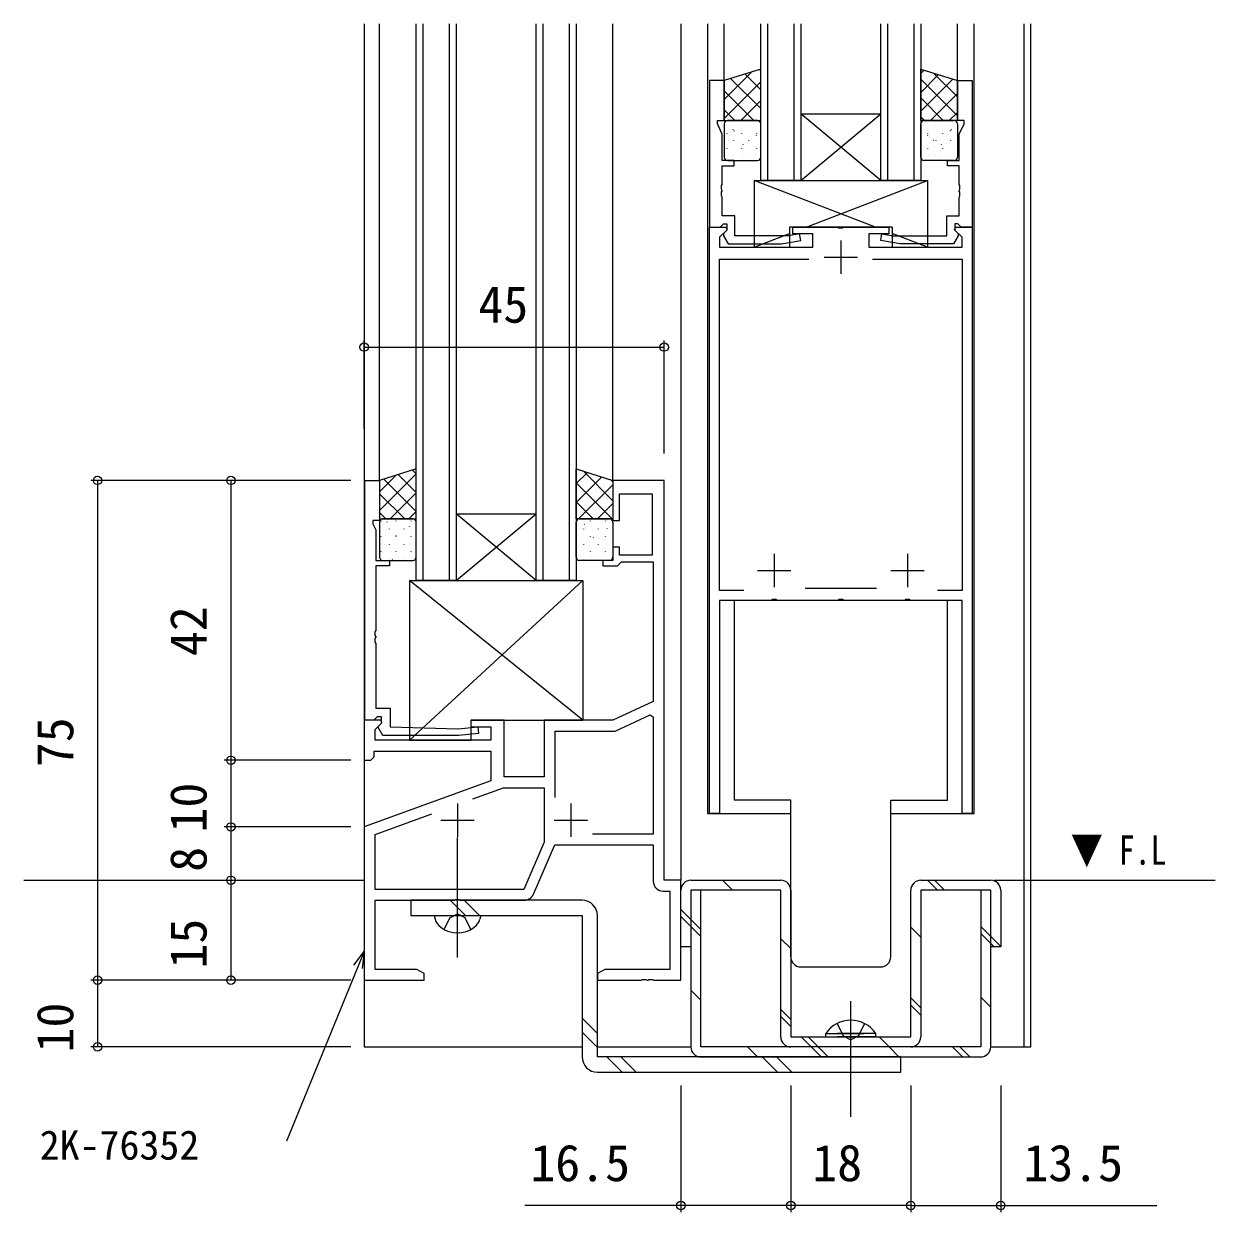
# Model space of a CAD drawing. Units: millimetres, scale not verified. Extents: x -437 to 438, y -681 to 679.
# Drawn here: x -105.1 to 73.7, y -115.5 to 62.8 of the extents above; entities that cross this region are included whole.
import ezdxf
from ezdxf.enums import TextEntityAlignment as Align

# ---------------------------------------------------------------- set-up
doc = ezdxf.new("R2010")
doc.units = ezdxf.units.MM
doc.header["$LTSCALE"] = 4
for name, color, linetype in [('0-1_USER1', 3, 'Continuous'), ('0-2_YKK_11', 7, 'Continuous'), ('0-3_YKK_12', 2, 'Continuous'), ('0-4_YKK_13', 4, 'Continuous'), ('0-6_YKK_D', 6, 'Continuous')]:
    doc.layers.add(name, color=color, linetype=linetype)
doc.styles.add('ＭＳ ゴシック', font='')
doc.styles.get('ＭＳ ゴシック').set_extended_font_data('MS Gothic')

msp = doc.modelspace()

# ---------------------------------------------------------------- linework, layer by layer
at = {"layer": '0-2_YKK_11'}
for p, q in [((34.707, 32.3), (37.183, 32.3)), ((17.483, 30.3), (17.483, 25.3)), ((14.983, 27.8), (19.983, 27.8)), ((7.483, -16.7), (7.483, -21.7)), ((27.483, -16.7), (27.483, -21.7)), ((4.983, -19.2), (9.983, -19.2)), ((24.983, -19.2), (29.983, -19.2)), ((22.834, -21.9), (12.132, -21.9)), ((-40.017, -54.2), (-40.017, -59.2)), ((-23.017, -54.2), (-23.017, -59.2)), ((-42.517, -56.7), (-37.517, -56.7)), ((-25.517, -56.7), (-20.517, -56.7))]:
    msp.add_line(p, q, dxfattribs=at)
for points in [[(-2.217, 54.3), (-2.217, 32.3), (-0.587, 32.3), (-0.287, 32.6), (-0.087, 32.8), (0.383, 32.8), (0.383, 31.85), (-0.117, 31.35), (-0.117, 31.012), (0.583, 29.8), (8.591, 29.8), (11.47, 30.308), (11.296, 31.292), (9.638, 31), (1.583, 31), (1.583, 34), (-0.287, 34), (-0.287, 36.792), (-0.407, 36.975), (-0.407, 37.525), (-0.287, 37.708), (-0.287, 37.792), (-0.407, 37.975), (-0.407, 38.525), (-0.287, 38.708), (-0.287, 41.5), (1.483, 41.5), (1.483, 42.3), (-0.287, 42.3), (-0.287, 46.235), (-1.017, 47.8), (-1.017, 48.3), (-0.017, 48.3), (-0.017, 54.3)], [(37.183, 54.3), (37.183, 32.3), (35.553, 32.3), (35.253, 32.6), (35.053, 32.8), (34.583, 32.8), (34.583, 31.85), (35.083, 31.35), (35.083, 31.012), (34.383, 29.8), (26.375, 29.8), (23.496, 30.308), (23.67, 31.292), (25.328, 31), (33.383, 31), (33.383, 34), (35.253, 34), (35.253, 36.792), (35.373, 36.975), (35.373, 37.525), (35.253, 37.708), (35.253, 37.792), (35.373, 37.975), (35.373, 38.525), (35.253, 38.708), (35.253, 41.5), (33.483, 41.5), (33.483, 42.3), (35.253, 42.3), (35.253, 46.235), (35.983, 47.8), (35.983, 48.3), (34.983, 48.3), (34.983, 54.3)], [(-53.917, -41.7), (-53.917, -5.7), (-51.717, -5.7), (-51.717, -11.7), (-52.717, -11.7), (-52.717, -12.2), (-52.287, -13.122), (-52.287, -17.7), (-50.217, -17.7), (-50.217, -18.5), (-52.287, -18.5), (-52.287, -28.242), (-52.407, -28.425), (-52.407, -28.975), (-52.287, -29.158), (-52.287, -29.242), (-52.407, -29.425), (-52.407, -29.975), (-52.287, -30.158), (-52.287, -39.9), (-50.117, -39.9), (-50.117, -42.7), (-39.917, -43), (-36.967, -42.703), (-36.867, -43.697), (-39.867, -44), (-51.24, -44), (-51.991, -42.7), (-51.417, -42.126), (-51.417, -41.2), (-52.087, -41.2), (-52.287, -41.4), (-52.587, -41.7)]]:
    msp.add_lwpolyline(points, close=True, dxfattribs=at)
for points in [[(37.183, 32.3), (37.183, -55.7), (35.683, -55.7), (35.683, -23.7), (27.941, -23.7), (27.758, -23.58), (27.208, -23.58), (27.025, -23.7), (17.941, -23.7), (17.758, -23.58), (17.208, -23.58), (17.025, -23.7), (7.941, -23.7), (7.758, -23.58), (7.208, -23.58), (7.025, -23.7), (-0.717, -23.7), (-0.717, -55.7), (-2.217, -55.7), (-2.217, 32.3), (0.259, 32.3), (0.42, 31.912), (-0.717, 30.776), (-0.717, 29.3), (13.283, 29.3), (13.283, 31.3), (10.283, 31.3), (10.283, 32.3), (17.025, 32.3), (17.208, 32.18), (17.758, 32.18), (17.941, 32.3), (24.683, 32.3), (24.683, 31.3), (21.683, 31.3), (21.683, 29.3), (35.683, 29.3), (35.683, 30.776), (34.547, 31.912), (34.707, 32.3)], [(2.955, -22.2), (-0.717, -22.2), (-0.717, 27.5), (12.707, 27.5)], [(22.259, 27.5), (35.683, 27.5), (35.683, -22.2), (32.011, -22.2)], [(-9.017, -65.7), (-9.017, -5.7), (-16.717, -5.7), (-16.717, -11.7), (-15.717, -11.7), (-15.717, -7.7), (-10.817, -7.7), (-10.817, -16.9), (-15.717, -16.9), (-15.717, -15.7), (-16.717, -15.7), (-16.717, -17.7), (-18.217, -17.7), (-18.217, -18.5), (-16.017, -18.5), (-15.717, -18.2), (-15.417, -17.9), (-10.647, -17.9), (-10.647, -38.87), (-16.717, -41.7), (-27.017, -41.7), (-27.017, -50.2), (-33.017, -50.2), (-33.017, -41.7), (-38.017, -41.7), (-38.017, -42.7), (-35.017, -42.7), (-35.017, -44.7), (-52.387, -44.7), (-52.387, -43.094), (-51.38, -42.088), (-51.541, -41.7), (-54.017, -41.7), (-54.017, -47.7), (-53.017, -47.7), (-52.517, -47.2), (-52.517, -46.33), (-35.017, -46.33), (-35.017, -50.785), (-54.017, -57.7)], [(-25.387, -53.287), (-25.387, -43.33), (-16.356, -43.33), (-11.11, -40.884), (-10.647, -41.179), (-10.647, -58.77), (-19.777, -58.77)], [(-37.697, -53.495), (-33.123, -51.83), (-27.017, -51.83), (-27.017, -59.993), (-30.083, -67.07), (-52.387, -67.07), (-52.387, -58.841), (-43.855, -55.736)], [(-54.017, -57.7), (-54.017, -80.7), (-45.017, -80.7), (-45.017, -79.7), (-46.108, -79.07), (-52.387, -79.07), (-52.387, -68.7), (-40.475, -68.7), (-40.292, -68.58), (-39.742, -68.58), (-39.559, -68.7), (-29.998, -68.7)], [(-28.622, -67.796), (-25.417, -60.4), (-10.647, -60.4), (-10.647, -65.83)], [(-9.147, -67.33), (-8.147, -67.33), (-8.147, -79.07), (-17.926, -79.07), (-19.017, -79.7), (-19.017, -80.7), (-12.475, -80.7), (-12.292, -80.58), (-11.742, -80.58), (-11.559, -80.7), (-11.475, -80.7), (-11.292, -80.58), (-10.742, -80.58), (-10.559, -80.7), (-6.517, -80.7), (-6.517, -65.7), (-9.017, -65.7)]]:
    msp.add_lwpolyline(points, dxfattribs=at)
for centre, start, end in [((-9.147, -65.83), 180.00001, 269.99999), ((-29.998, -67.2), 270, 336.57311)]:
    msp.add_arc(centre, 1.5, start, end, dxfattribs=at)
at = {"layer": '0-3_YKK_12'}
for p, q in [((-54.017, 62.8), (-54.017, -65.7)), ((-51.717, -5.7), (-51.717, 62.8)), ((-46.217, -20.7), (-46.217, 62.8)), ((-45.217, 62.8), (-45.217, -20.7)), ((-41.217, -20.7), (-41.217, 62.8)), ((-28.217, -20.7), (-28.217, 62.8)), ((-27.217, 62.8), (-27.217, -20.7)), ((-23.217, -20.7), (-23.217, 62.8)), ((-16.717, -5.7), (-16.717, 62.8)), ((-6.517, 62.8), (-6.517, -65.7)), ((-2.517, 62.8), (-2.517, -55.7)), ((-0.017, 54.3), (-0.017, 62.8)), ((5.483, 39.3), (5.483, 62.8)), ((6.483, 62.8), (6.483, 39.3)), ((10.483, 39.3), (10.483, 62.8)), ((23.483, 39.3), (23.483, 62.8)), ((24.483, 62.8), (24.483, 39.3)), ((28.483, 39.3), (28.483, 62.8)), ((34.983, 54.3), (34.983, 62.8)), ((37.483, -55.7), (37.483, 62.8)), ((45.983, -65.7), (45.983, 62.8)), ((11.483, 49.3), (23.483, 49.3)), ((11.483, 39.3), (23.483, 49.3)), ((23.483, 39.3), (11.483, 49.3)), ((11.483, 39.3), (23.483, 39.3)), ((29.483, 39.3), (23.483, 39.3)), ((-40.217, -10.7), (-28.217, -10.7)), ((-40.217, -20.7), (-28.217, -10.7)), ((-28.217, -20.7), (-40.217, -10.7)), ((-40.217, -20.7), (-28.217, -20.7)), ((-2.517, -55.7), (9.983, -55.7)), ((24.983, -55.7), (37.483, -55.7)), ((-105.088, -65.7), (-54.017, -65.7)), ((-54.017, -65.7), (-54.017, -90.7)), ((40.483, -65.7), (73.659, -65.7)), ((45.983, -90.7), (45.983, -65.7)), ((-54.017, -90.7), (-21.317, -90.7)), ((-19.017, -90.7), (-5.017, -90.7)), ((39.983, -90.7), (45.983, -90.7))]:
    msp.add_line(p, q, dxfattribs=at)
for points in [[(-40.217, 62.8), (-40.217, -20.7), (-46.217, -20.7)], [(-22.217, 62.8), (-22.217, -20.7), (-28.217, -20.7)], [(11.483, 62.8), (11.483, 39.3), (5.483, 39.3)], [(29.483, 62.8), (29.483, 39.3), (23.483, 39.3)], [(44.983, -90.7), (44.983, -65.7), (44.983, 62.8)]]:
    msp.add_lwpolyline(points, dxfattribs=at)
at = {"layer": '0-4_YKK_13'}
for p, q in [((-0.017, 51.436), (4.128, 55.581)), ((5.28, 55.937), (5.483, 55.734)), ((29.992, 55.843), (29.483, 55.334)), ((-0.017, 54.265), (0.034, 54.316)), ((-0.017, 48.608), (5.483, 54.108)), ((0.959, 54.602), (5.483, 50.077)), ((3.119, 55.269), (5.483, 52.906)), ((32.152, 55.175), (29.483, 52.506)), ((34.983, 49.008), (29.483, 54.508)), ((34.313, 54.507), (29.483, 49.677)), ((34.983, 51.836), (31.418, 55.402)), ((-0.017, 52.749), (4.432, 48.3)), ((34.983, 52.349), (30.934, 48.3)), ((2.503, 48.3), (5.483, 51.28)), ((32.863, 48.3), (29.483, 51.68)), ((-0.017, 49.92), (1.603, 48.3)), ((4.983, 48.3), (0.483, 48.3)), ((5.332, 48.3), (5.483, 48.451)), ((30.034, 48.3), (29.483, 48.851)), ((29.983, 48.3), (34.483, 48.3)), ((34.983, 49.52), (33.763, 48.3)), ((-0.017, 47.8), (-0.017, 42.8)), ((1.292, 46.925), (1.295, 46.918)), ((1.4, 47.567), (1.4, 47.53)), ((1.436, 46.779), (1.478, 46.716)), ((3.251, 47.41), (3.254, 47.403)), ((3.642, 47.567), (3.642, 47.53)), ((5.123, 48.142), (5.125, 48.135)), ((5.483, 42.8), (5.483, 47.8)), ((29.483, 42.8), (29.483, 47.8)), ((30.243, 48.142), (30.241, 48.135)), ((31.724, 47.567), (31.724, 47.53)), ((32.115, 47.41), (32.112, 47.403)), ((33.93, 46.779), (33.889, 46.716)), ((33.966, 47.567), (33.966, 47.53)), ((34.074, 46.925), (34.071, 46.918)), ((34.983, 47.8), (34.983, 42.8)), ((0.369, 46.356), (0.369, 46.319)), ((1.4, 45.287), (1.4, 45.25)), ((2.021, 44.868), (2.023, 44.861)), ((2.611, 46.356), (2.611, 46.319)), ((2.771, 44.762), (2.813, 44.699)), ((3.642, 45.287), (3.642, 45.25)), ((3.993, 45.317), (3.995, 45.31)), ((4.814, 46.115), (4.855, 46.053)), ((4.854, 46.356), (4.854, 46.319)), ((30.553, 46.115), (30.511, 46.053)), ((30.513, 46.356), (30.513, 46.319)), ((31.374, 45.317), (31.371, 45.31)), ((31.724, 45.287), (31.724, 45.25)), ((32.595, 44.762), (32.554, 44.699)), ((32.755, 46.356), (32.755, 46.319)), ((33.345, 44.868), (33.343, 44.861)), ((33.966, 45.287), (33.966, 45.25)), ((0.149, 44.136), (0.152, 44.129)), ((0.369, 44.076), (0.369, 44.039)), ((1.4, 43.007), (1.4, 42.97)), ((2.611, 44.076), (2.611, 44.039)), ((3.642, 43.007), (3.642, 42.97)), ((4.721, 43.26), (4.724, 43.253)), ((4.854, 44.076), (4.854, 44.039)), ((30.513, 44.076), (30.513, 44.039)), ((30.645, 43.26), (30.643, 43.253)), ((31.724, 43.007), (31.724, 42.97)), ((32.755, 44.076), (32.755, 44.039)), ((33.966, 43.007), (33.966, 42.97)), ((0.483, 42.3), (4.983, 42.3)), ((2.85, 42.528), (2.852, 42.521)), ((34.483, 42.3), (29.983, 42.3)), ((32.517, 42.528), (32.514, 42.521)), ((4.483, 39.299), (4.483, 29.3)), ((22.683, 32.3), (4.483, 39.299)), ((12.283, 32.3), (30.483, 39.299)), ((9.783, 32.3), (9.783, 29.3)), ((25.183, 32.3), (9.783, 32.3)), ((25.183, 32.3), (25.183, 29.3)), ((4.483, 29.3), (9.783, 31.338)), ((30.483, 29.3), (25.183, 31.338)), ((4.483, 29.3), (9.783, 29.3)), ((25.183, 29.3), (30.483, 29.3)), ((-51.717, -10.235), (-46.217, -4.735)), ((-51.717, -7.406), (-49.225, -4.914)), ((-48.937, -4.824), (-46.217, -7.544)), ((-46.787, -4.146), (-46.217, -4.716)), ((-22.217, -6.191), (-20.526, -4.499)), ((-22.217, -9.019), (-18.375, -5.177)), ((-21.185, -4.292), (-16.717, -8.76)), ((-51.088, -5.502), (-46.217, -10.372)), ((-22.217, -6.088), (-16.82, -11.485)), ((-21.854, -11.485), (-16.717, -6.348)), ((-17.055, -5.594), (-16.717, -5.931)), ((-51.717, -7.701), (-47.933, -11.485)), ((-50.138, -11.485), (-46.217, -7.563)), ((-22.217, -8.917), (-19.649, -11.485)), ((-51.717, -10.529), (-50.761, -11.485)), ((-47.31, -11.485), (-46.217, -10.392)), ((-19.026, -11.485), (-16.717, -9.176)), ((-51.717, -11.985), (-51.717, -17.2)), ((-51.536, -11.904), (-51.534, -11.912)), ((-51.502, -11.78), (-51.502, -11.818)), ((-46.717, -11.485), (-51.217, -11.485)), ((-50.619, -11.915), (-50.577, -11.978)), ((-49.259, -11.78), (-49.259, -11.818)), ((-47.017, -11.78), (-47.017, -11.818)), ((-46.217, -17.2), (-46.217, -11.985)), ((-22.217, -17.2), (-22.217, -11.985)), ((-21.717, -11.485), (-17.217, -11.485)), ((-21.003, -12.266), (-20.962, -12.329)), ((-20.107, -11.78), (-20.107, -11.818)), ((-19.498, -12.124), (-19.495, -12.131)), ((-17.864, -11.78), (-17.864, -11.818)), ((-17.526, -11.674), (-17.524, -11.682)), ((-16.717, -11.985), (-16.717, -17.2)), ((-51.502, -14.06), (-51.502, -14.098)), ((-50.808, -13.962), (-50.805, -13.969)), ((-50.291, -12.991), (-50.291, -13.029)), ((-49.284, -13.932), (-49.242, -13.995)), ((-49.259, -14.06), (-49.259, -14.098)), ((-48.836, -13.513), (-48.834, -13.52)), ((-48.048, -12.991), (-48.048, -13.029)), ((-47.241, -12.578), (-47.2, -12.641)), ((-47.017, -14.06), (-47.017, -14.098)), ((-46.877, -13.028), (-46.874, -13.035)), ((-21.369, -12.856), (-21.367, -12.863)), ((-21.138, -12.991), (-21.138, -13.029)), ((-20.107, -14.06), (-20.107, -14.098)), ((-19.668, -14.283), (-19.627, -14.346)), ((-18.896, -12.991), (-18.896, -13.029)), ((-17.864, -14.06), (-17.864, -14.098)), ((-17.626, -12.929), (-17.584, -12.992)), ((-16.798, -13.732), (-16.795, -13.739)), ((-50.291, -15.271), (-50.291, -15.309)), ((-48.107, -15.57), (-48.105, -15.577)), ((-48.048, -15.271), (-48.048, -15.309)), ((-21.138, -15.271), (-21.138, -15.309)), ((-20.628, -14.948), (-20.626, -14.955)), ((-18.896, -15.271), (-18.896, -15.309)), ((-18.669, -14.464), (-18.667, -14.471)), ((-51.502, -16.34), (-51.502, -16.378)), ((-51.217, -17.7), (-46.717, -17.7)), ((-50.291, -17.551), (-50.291, -17.589)), ((-49.979, -16.302), (-49.976, -16.309)), ((-49.838, -17.534), (-49.797, -17.597)), ((-49.259, -16.34), (-49.259, -16.378)), ((-48.048, -17.551), (-48.048, -17.589)), ((-47.017, -16.34), (-47.017, -16.378)), ((-17.217, -17.7), (-21.717, -17.7)), ((-21.138, -17.551), (-21.138, -17.589)), ((-20.107, -16.34), (-20.107, -16.378)), ((-19.9, -17.006), (-19.897, -17.013)), ((-18.896, -17.551), (-18.896, -17.589)), ((-17.928, -16.556), (-17.926, -16.563)), ((-17.864, -16.34), (-17.864, -16.378)), ((-47.217, -20.7), (-47.217, -44.7)), ((-21.217, -20.7), (-47.217, -44.7)), ((-21.217, -41.7), (-47.217, -20.7)), ((33.483, -53.7), (33.483, -23.7)), ((-38.017, -41.7), (-38.017, -44.7)), ((-38.017, -41.7), (-21.217, -41.7)), ((-47.217, -44.7), (-38.017, -44.7)), ((9.983, -53.7), (1.483, -53.7)), ((9.983, -77.2), (9.983, -53.7)), ((-40.017, -77.29), (-40.017, -59.297)), ((-5.017, -65.7), (8.483, -65.7)), ((1.221, -67.2), (-0.279, -65.7)), ((29.483, -65.7), (39.983, -65.7)), ((31.98, -67.2), (30.48, -65.7)), ((33.04, -67.2), (31.54, -65.7)), ((-5.017, -67.2), (-5.017, -90.7)), ((-38.833, -71), (-41.133, -68.7)), ((-36.71, -71), (-39.01, -68.7)), ((-43.517, -71), (-36.517, -71)), ((-43.517, -71), (-43.379, -71.515)), ((-36.517, -71), (-36.655, -71.515)), ((-5.017, -71.569), (-6.517, -70.069)), ((-5.017, -72.63), (-6.517, -71.13)), ((-3.517, -73.069), (-5.017, -71.569)), ((-3.517, -74.13), (-5.017, -72.63)), ((29.483, -74.249), (27.983, -72.749)), ((39.983, -74.143), (38.483, -72.643)), ((9.983, -75.963), (8.483, -74.463)), ((39.983, -75.203), (38.483, -73.703)), ((41.483, -75.643), (39.983, -74.143)), ((40.48, -75.7), (39.983, -75.203)), ((11.483, -78.7), (23.483, -78.7)), ((-3.517, -83.676), (-5.017, -82.176)), ((18.983, -101.209), (18.983, -83.825)), ((18.983, -101.209), (18.983, -83.825)), ((29.483, -84.856), (27.983, -83.356)), ((39.983, -84.749), (38.483, -83.249)), ((9.983, -86.569), (8.483, -85.069)), ((29.483, -85.917), (27.983, -84.417)), ((-19.017, -88.693), (-21.317, -86.393)), ((9.983, -87.63), (8.483, -86.13)), ((-19.017, -90.816), (-21.317, -88.516)), ((13.053, -90.7), (11.553, -89.2)), ((14.114, -90.7), (12.614, -89.2)), ((15.233, -88.691), (20.983, -88.691)), ((15.233, -89.2), (15.233, -88.691)), ((15.233, -89.2), (20.983, -89.2)), ((22.733, -88.691), (16.983, -88.691)), ((22.733, -89.2), (16.983, -89.2)), ((22.733, -89.2), (22.733, -88.691)), ((24.721, -90.7), (23.221, -89.2)), ((5.007, -92.2), (3.507, -90.7)), ((27.983, -90.7), (9.983, -90.7)), ((14.553, -92.2), (13.053, -90.7)), ((15.614, -92.2), (14.114, -90.7)), ((26.221, -92.2), (24.721, -90.7)), ((35.766, -92.2), (34.266, -90.7)), ((36.827, -92.2), (35.327, -90.7)), ((-15.333, -94.5), (-17.633, -92.2)), ((-13.21, -94.5), (-15.51, -92.2)), ((-3.517, -92.2), (38.483, -92.2)), ((8.002, -94.5), (5.702, -92.2)), ((10.125, -94.5), (7.825, -92.2))]:
    msp.add_line(p, q, dxfattribs=at)
for points in [[(-0.017, 54.3), (-0.017, 48.3), (5.483, 48.3), (5.483, 56)], [(34.983, 54.3), (34.983, 48.3), (29.483, 48.3), (29.483, 56)], [(-51.717, -5.7), (-51.717, -11.485), (-46.217, -11.485), (-46.217, -3.966)], [(-16.717, -5.7), (-16.717, -11.485), (-22.217, -11.485), (-22.217, -3.966)]]:
    msp.add_lwpolyline(points, close=True, dxfattribs=at)
for points in [[(4.483, 39.299), (30.483, 39.299), (30.483, 29.3)], [(-47.217, -20.7), (-21.217, -20.7), (-21.217, -41.7)], [(33.483, -23.7), (1.483, -23.7), (1.483, -53.7)], [(24.983, -77.2), (24.983, -53.7), (33.483, -53.7)], [(-5.017, -75.7), (-6.517, -75.7), (-6.517, -67.2)], [(8.483, -89.2), (8.483, -67.2), (-5.017, -67.2), (-5.017, -75.7)], [(39.983, -90.7), (39.983, -67.2), (38.483, -67.2), (38.483, -90.7), (-3.517, -90.7), (-3.517, -67.2), (-5.017, -67.2)], [(9.983, -67.2), (9.983, -89.2), (27.983, -89.2), (27.983, -67.2)], [(41.483, -67.2), (41.483, -75.7), (39.983, -75.7), (39.983, -67.2), (29.483, -67.2), (29.483, -89.2)], [(-21.317, -68.7), (-47.017, -68.7), (-47.017, -71)], [(-47.017, -71), (-21.317, -71), (-21.317, -92.2)], [(-42.017, -73.093), (-41.167, -71.35), (-40.017, -70.739)], [(-38.017, -73.093), (-38.867, -71.35), (-40.017, -70.739)], [(-19.017, -94.5), (26.483, -94.5), (26.483, -92.2), (-19.017, -92.2), (-19.017, -71)], [(16.933, -87.191), (17.838, -89.046), (18.983, -89.655)], [(21.033, -87.191), (20.128, -89.046), (18.983, -89.655)]]:
    msp.add_lwpolyline(points, dxfattribs=at)
for centre, radius, start, end in [((0.483, 47.8), 0.5, 90, 180), ((4.983, 47.8), 0.5, 0, 90), ((29.983, 47.8), 0.5, 90, 180), ((34.483, 47.8), 0.5, 0, 90), ((0.483, 42.8), 0.5, 180, 270), ((4.983, 42.8), 0.5, 270, 0), ((29.983, 42.8), 0.5, 180, 270), ((34.483, 42.8), 0.5, 270, 0), ((-51.217, -11.985), 0.5, 90, 180), ((-46.717, -11.985), 0.5, 0, 90), ((-21.717, -11.985), 0.5, 90, 180), ((-17.217, -11.985), 0.5, 0, 90), ((-51.217, -17.2), 0.5, 180, 270), ((-46.717, -17.2), 0.5, 270, 0), ((-21.717, -17.2), 0.5, 180, 270), ((-17.217, -17.2), 0.5, 270, 0), ((-5.017, -67.2), 1.5, 90, 180), ((8.483, -67.2), 1.5, 0, 90), ((29.483, -67.2), 1.5, 90, 180), ((39.983, -67.2), 1.5, 0, 90), ((-21.317, -71), 2.3, 0, 90), ((-41.157, -70.92), 2.3, 195, 233.11591), ((-40.017, -69.4), 4.2, 233.11591, 306.88409), ((-38.877, -70.92), 2.3, 306.88409, 345), ((11.483, -77.2), 1.5, 180, 270), ((23.483, -77.2), 1.5, 270, 0), ((18.983, -91.227), 4.527, 34.06671, 145.93329), ((9.983, -89.2), 1.5, 180, 270), ((27.983, -89.2), 1.5, 270, 0), ((-3.517, -90.7), 1.5, 180, 270), ((38.483, -90.7), 1.5, 270, 0), ((-19.017, -92.2), 2.3, 180, 270)]:
    msp.add_arc(centre, radius, start, end, dxfattribs=at)
at = {"layer": '0-6_YKK_D'}
for p, q in [((-54.017, 2.05), (-54.017, 15.3)), ((-54.017, 14.3), (-9.017, 14.3)), ((-9.017, -1.668), (-9.017, 15.3)), ((-56.017, -5.7), (-95.017, -5.7)), ((-94.017, -5.7), (-94.017, -80.7)), ((-56.017, -5.7), (-75.017, -5.7)), ((-74.017, -5.7), (-74.017, -47.7)), ((-56.017, -47.7), (-75.017, -47.7)), ((-56.017, -47.7), (-75.017, -47.7)), ((-74.017, -47.7), (-74.017, -57.7)), ((-57.017, -57.7), (-75.017, -57.7)), ((-56.017, -57.7), (-75.017, -57.7)), ((-74.017, -57.7), (-74.017, -65.7)), ((-74.017, -65.7), (-74.017, -80.7)), ((-56.017, -80.7), (-95.017, -80.7)), ((-94.017, -80.7), (-94.017, -90.7)), ((-56.017, -80.7), (-75.017, -80.7)), ((-56.017, -90.7), (-95.017, -90.7)), ((-6.518, -96.5), (-6.518, -115.5)), ((9.982, -96.5), (9.982, -115.5)), ((9.982, -96.5), (9.982, -115.5)), ((27.982, -96.5), (27.982, -115.5)), ((27.982, -96.5), (27.982, -115.5)), ((41.483, -96.5), (41.483, -115.5)), ((27.982, -114.5), (9.982, -114.5))]:
    msp.add_line(p, q, dxfattribs=at)
for points in [[(-54.017, -76.392), (-54.963, -78.706), (-65.653, -104.848)], [(-55.583, -78.452), (-54.017, -76.392), (-54.343, -78.959)], [(9.982, -114.5), (-6.518, -114.5), (-29.943, -114.5)], [(27.982, -114.5), (41.483, -114.5), (64.908, -114.5)]]:
    msp.add_lwpolyline(points, dxfattribs=at)
for centre in [(-54.017, 14.3), (-9.017, 14.3), (-94.017, -5.7), (-74.017, -5.7), (-74.017, -47.7), (-74.017, -47.7), (-74.017, -57.7), (-74.017, -57.7), (-74.017, -65.7), (-74.017, -65.7), (-94.017, -80.7), (-94.017, -80.7), (-74.017, -80.7), (-94.017, -90.7), (-6.518, -114.5), (9.982, -114.5), (9.982, -114.5), (27.982, -114.5), (27.982, -114.5), (41.483, -114.5)]:
    msp.add_circle(centre, 0.637, dxfattribs=at)

# ---------------------------------------------------------------- texts
at = {"layer": '0-1_USER1', "style": 'ＭＳ ゴシック', "width": 0.8}
msp.add_text('▼ F.L', height=4.399, dxfattribs=at).set_placement((51.999, -64.68), align=Align.BOTTOM_LEFT)
at = {"layer": '0-6_YKK_D', "style": 'ＭＳ ゴシック'}
for s, height, p in [('45', 5.499, (-36.886, 16.3)), ('2K-76352', 4.399, (-102.705, -108.943)), ('16.5', 5.499, (-29.094, -112.5)), ('18', 5.499, (13.208, -112.5)), ('13.5', 5.499, (44.883, -112.5))]:
    msp.add_text(s, height=height, dxfattribs=at).set_placement(p, align=Align.BOTTOM_LEFT)
for s, p in [('42', (-76.017, -32.069)), ('75', (-96.017, -48.74)), ('10', (-76.017, -58.538)), ('8', (-76.017, -64.427)), ('15', (-76.017, -78.953)), ('10', (-96.017, -91.538))]:
    msp.add_text(s, height=5.499, rotation=90, dxfattribs=at).set_placement(p, align=Align.BOTTOM_LEFT)

doc.saveas('drawing.dxf')
